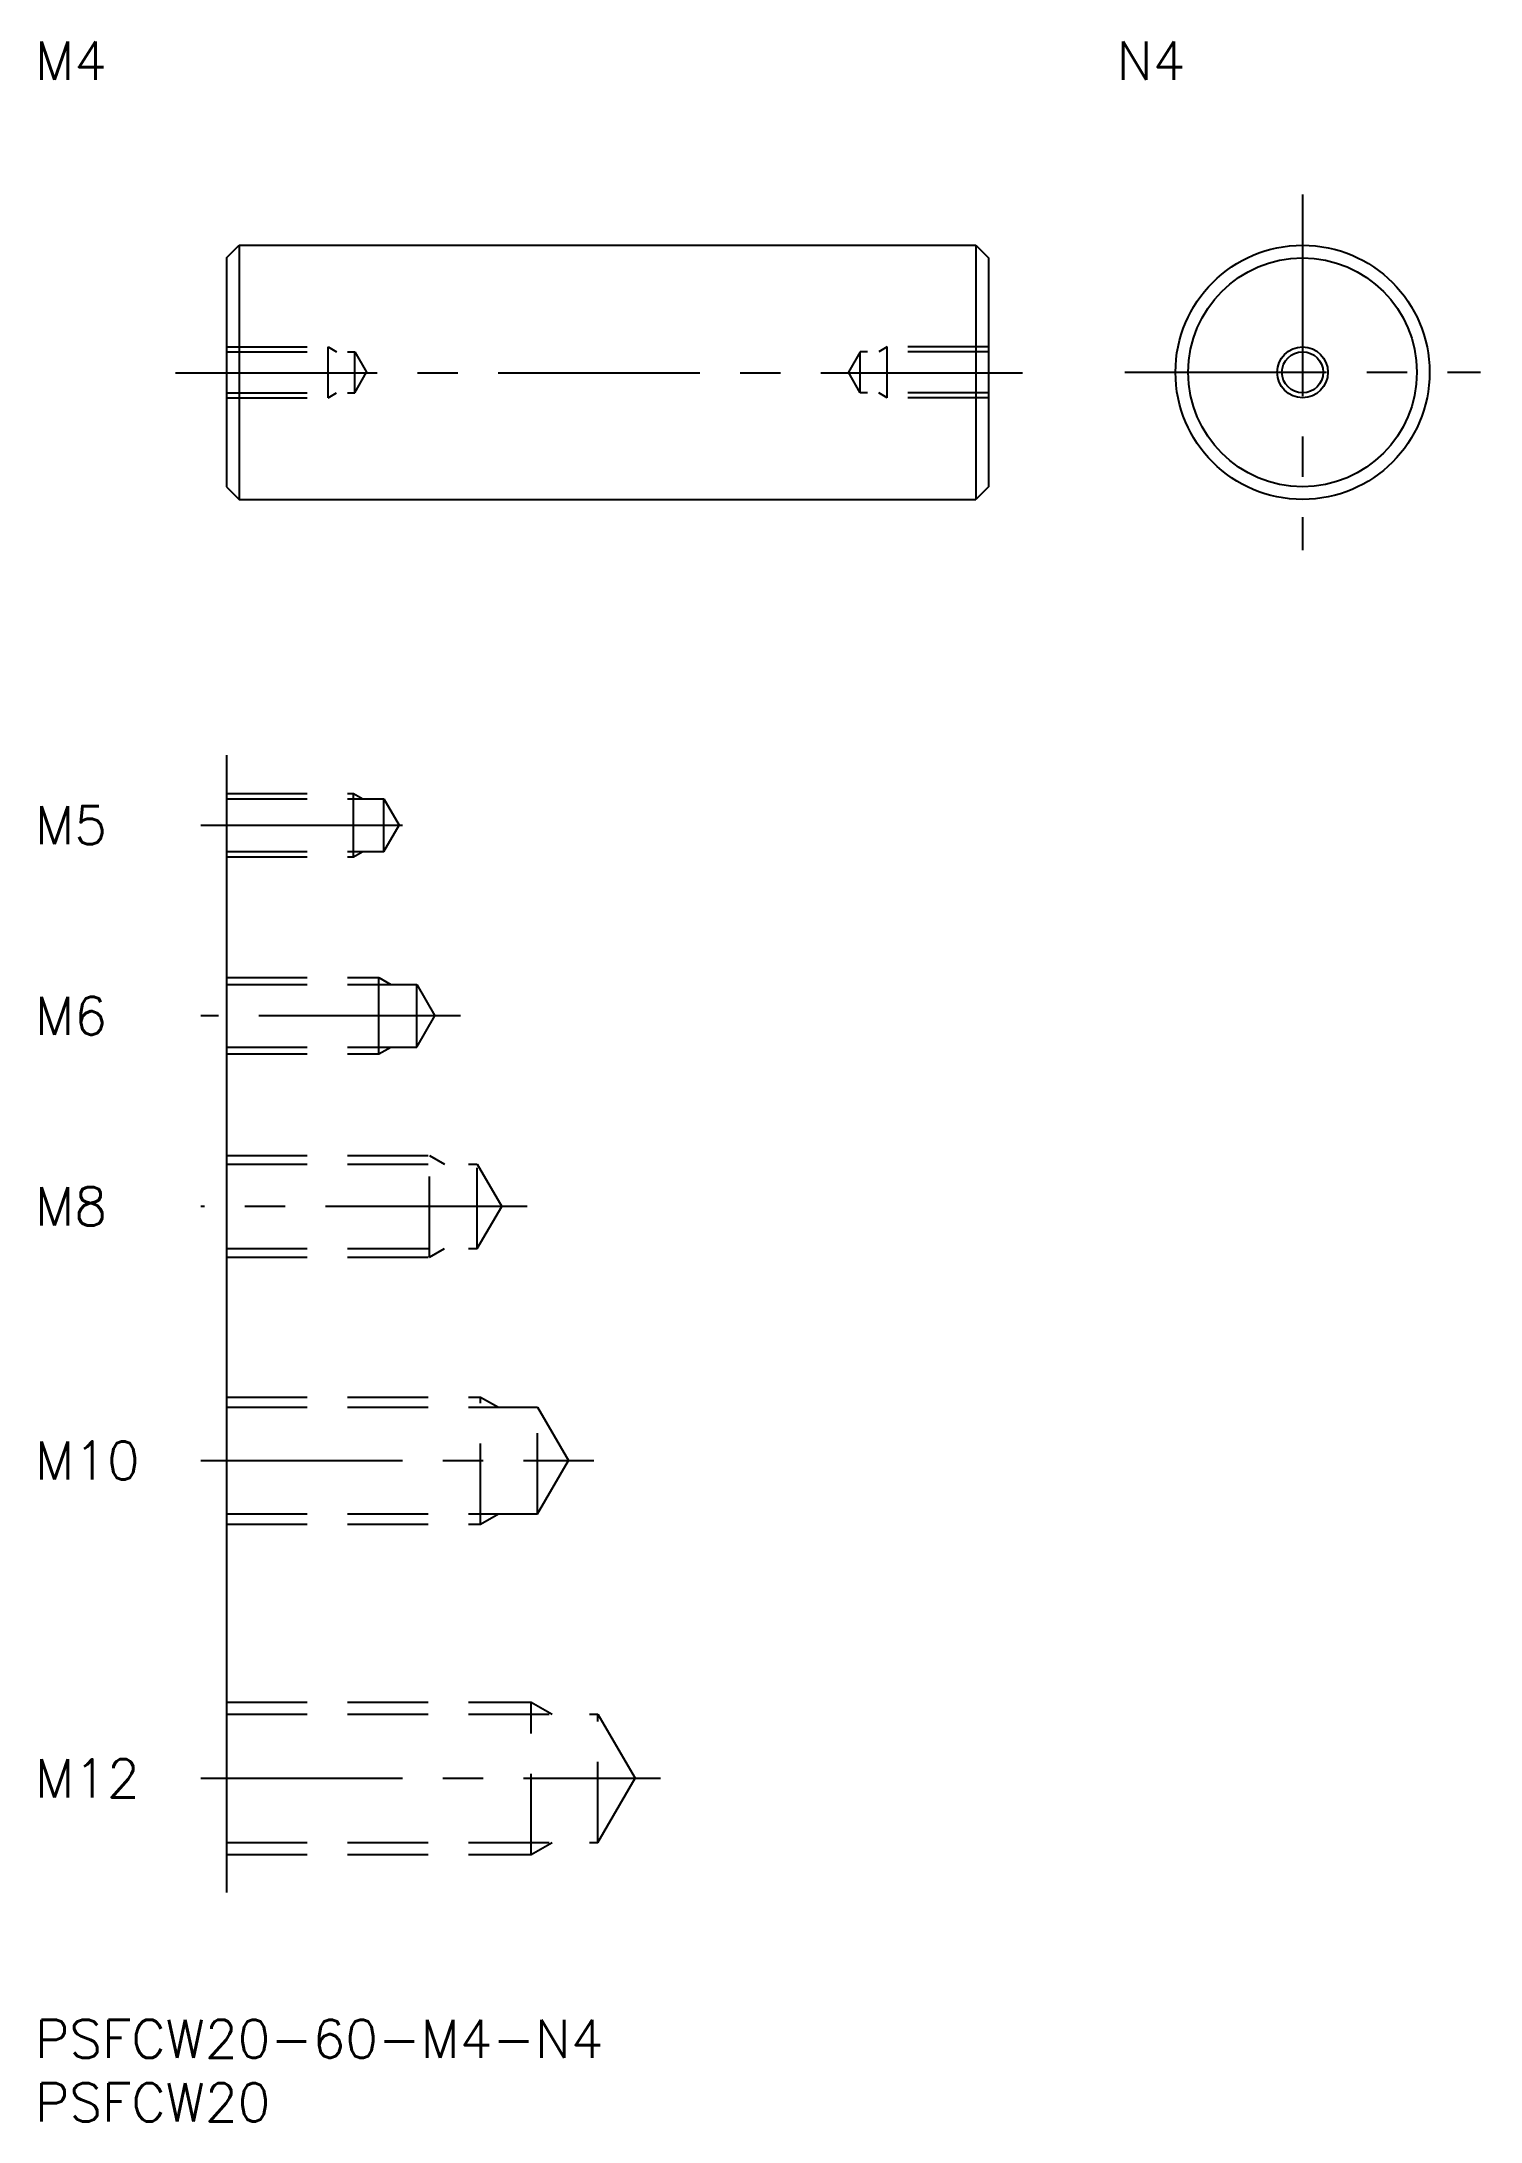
# Model space of a CAD drawing. Extents: x 1 to 114, y -8 to 156.
import ezdxf

# ---------------------------------------------------------------- set-up
doc = ezdxf.new("R2010")
doc.units = 0
doc.header["$LTSCALE"] = 0.5
doc.linetypes.add('CENTER', pattern=[50.8, 31.75, -6.35, 6.35, -6.35])
doc.linetypes.add('DASHED', pattern=[19.05, 12.7, -6.35])
for name, color, linetype in [('MSM_CENTER', 1, 'CENTER'), ('MSM_CONTINUOUS', 7, 'CONTINUOUS'), ('MSM_DASHED', 4, 'DASHED'), ('MSM_NARROW', 5, 'CONTINUOUS'), ('MSM_PART_NUMBER', 7, 'CONTINUOUS')]:
    doc.layers.add(name, color=color, linetype=linetype)
doc.styles.get("Standard").update_dxf_attribs({"font": 'txt.shx', "height": 3, "bigfont": 'bigfont.shx'})

# ---------------------------------------------------------------- blocks, each defined once
blk = doc.blocks.new('*U23')
at = {"layer": 'MSM_PART_NUMBER'}
blk.add_text('PSFCW20-60-M4-N4', height=3, dxfattribs=at).set_placement((0, -3))
blk = doc.blocks.new('*U24')
at = {"layer": 'MSM_PART_NUMBER'}
blk.add_text('PSFCW20', height=3, dxfattribs=at).set_placement((0, -8))
blk = doc.blocks.new('*U26')
at = {"layer": 'MSM_PART_NUMBER'}
blk.add_text('M5', height=3, dxfattribs=at).set_placement((0, 92.5))
blk = doc.blocks.new('*U27')
at = {"layer": 'MSM_PART_NUMBER'}
blk.add_text('M6', height=3, dxfattribs=at).set_placement((0, 77.5))
blk = doc.blocks.new('*U28')
at = {"layer": 'MSM_PART_NUMBER'}
blk.add_text('M8', height=3, dxfattribs=at).set_placement((0, 62.5))
blk = doc.blocks.new('*U29')
at = {"layer": 'MSM_PART_NUMBER'}
blk.add_text('M10', height=3, dxfattribs=at).set_placement((0, 42.5))
blk = doc.blocks.new('*U30')
at = {"layer": 'MSM_PART_NUMBER'}
blk.add_text('M12', height=3, dxfattribs=at).set_placement((0, 17.5))
blk = doc.blocks.new('*U31')
at = {"layer": 'MSM_PART_NUMBER'}
blk.add_text('M4', height=3, dxfattribs=at).set_placement((0, 152.65))
blk = doc.blocks.new('*U32')
at = {"layer": 'MSM_PART_NUMBER'}
blk.add_text('N4', height=3, dxfattribs=at).set_placement((85.14, 152.65))

msp = doc.modelspace()

# ---------------------------------------------------------------- linework, layer by layer
at = {"layer": 'MSM_CENTER'}
for p, q in [((99.77, 143.63), (99.77, 115.63)), ((11.06, 129.6), (79.06, 129.6)), ((85.77, 129.63), (113.77, 129.63)), ((13.06, 94), (30.66, 94)), ((33.48, 79), (13.06, 79)), ((38.73, 64), (13.06, 64)), ((13.06, 44), (43.98, 44)), ((13.06, 19), (49.23, 19))]:
    msp.add_line(p, q, dxfattribs=at)
at = {"layer": 'MSM_CONTINUOUS'}
for p, q in [((15.06, 138.63), (16.06, 139.63)), ((16.06, 139.63), (74.06, 139.63)), ((16.06, 139.63), (16.06, 119.63)), ((74.06, 139.63), (75.06, 138.63)), ((74.06, 139.63), (74.06, 119.63)), ((15.06, 138.63), (15.06, 120.63)), ((75.06, 138.63), (75.06, 120.63)), ((15.06, 120.63), (16.06, 119.63)), ((16.06, 119.63), (74.06, 119.63)), ((75.06, 120.63), (74.06, 119.63)), ((15.06, 99.5), (15.06, 10))]:
    msp.add_line(p, q, dxfattribs=at)
for radius in [10, 9, 1.62]:
    msp.add_circle((99.77, 129.63), radius, dxfattribs=at)
at = {"layer": 'MSM_DASHED'}
for p, q in [((15.06, 131.63), (23.06, 131.63)), ((15.06, 131.25), (25.16, 131.25)), ((23.06, 127.63), (23.06, 131.63)), ((23.06, 131.63), (23.72, 131.25)), ((25.16, 128.01), (25.16, 131.25)), ((25.16, 131.25), (26.1, 129.63)), ((64.96, 131.25), (64.03, 129.63)), ((75.06, 131.25), (64.96, 131.25)), ((64.96, 128.01), (64.96, 131.25)), ((67.06, 131.63), (66.41, 131.25)), ((75.06, 131.63), (67.06, 131.63)), ((67.06, 127.63), (67.06, 131.63)), ((25.16, 128.01), (26.1, 129.63)), ((64.96, 128.01), (64.03, 129.63)), ((15.06, 128.01), (25.16, 128.01)), ((23.06, 127.63), (23.72, 128.01)), ((75.06, 128.01), (64.96, 128.01)), ((67.06, 127.63), (66.41, 128.01)), ((15.06, 127.63), (23.06, 127.63)), ((75.06, 127.63), (67.06, 127.63)), ((15.06, 96.5), (25.06, 96.5)), ((15.06, 96.07), (27.46, 96.07)), ((25.06, 91.5), (25.06, 96.5)), ((25.06, 96.5), (25.81, 96.07)), ((27.46, 91.93), (27.46, 96.07)), ((27.46, 96.07), (28.66, 94)), ((27.46, 91.93), (28.66, 94)), ((15.06, 91.93), (27.46, 91.93)), ((25.06, 91.5), (25.81, 91.93)), ((15.06, 91.5), (25.06, 91.5)), ((15.06, 82), (27.06, 82)), ((27.06, 76), (27.06, 82)), ((27.06, 82), (28, 81.46)), ((15.06, 81.46), (30.06, 81.46)), ((30.06, 76.54), (30.06, 81.46)), ((30.06, 81.46), (31.48, 79)), ((30.06, 76.54), (31.48, 79)), ((15.06, 76.54), (30.06, 76.54)), ((15.06, 76), (27.06, 76)), ((27.06, 76), (28, 76.54)), ((15.06, 68), (31.06, 68)), ((15.06, 67.32), (34.81, 67.32)), ((31.06, 60), (31.06, 68)), ((31.06, 68), (32.24, 67.32)), ((34.81, 60.68), (34.81, 67.32)), ((34.81, 67.32), (36.73, 64)), ((34.81, 60.68), (36.73, 64)), ((15.06, 60.68), (34.81, 60.68)), ((31.06, 60), (32.24, 60.68)), ((15.06, 60), (31.06, 60)), ((15.06, 49), (35.06, 49)), ((15.06, 48.19), (39.56, 48.19)), ((35.06, 39), (35.06, 49)), ((35.06, 49), (36.47, 48.19)), ((39.56, 39.81), (39.56, 48.19)), ((39.56, 48.19), (41.98, 44)), ((39.56, 39.81), (41.98, 44)), ((15.06, 39.81), (39.56, 39.81)), ((35.06, 39), (36.47, 39.81)), ((15.06, 39), (35.06, 39)), ((15.06, 25), (39.06, 25)), ((39.06, 13), (39.06, 25)), ((39.06, 25), (40.7, 24.05)), ((15.06, 24.05), (44.31, 24.05)), ((44.31, 13.95), (44.31, 24.05)), ((44.31, 24.05), (47.23, 19)), ((44.31, 13.95), (47.23, 19)), ((15.06, 13.95), (44.31, 13.95)), ((39.06, 13), (40.7, 13.95)), ((15.06, 13), (39.06, 13))]:
    msp.add_line(p, q, dxfattribs=at)
at = {"layer": 'MSM_NARROW'}
msp.add_circle((99.77, 129.63), 2, dxfattribs=at)

# ---------------------------------------------------------------- block references
at = {"layer": 'MSM_CONTINUOUS'}
for name in ['*U31', '*U32', '*U26', '*U27', '*U28', '*U29', '*U30', '*U23', '*U24']:
    msp.add_blockref(name, (0, 0), dxfattribs=at)

doc.saveas('drawing.dxf')
